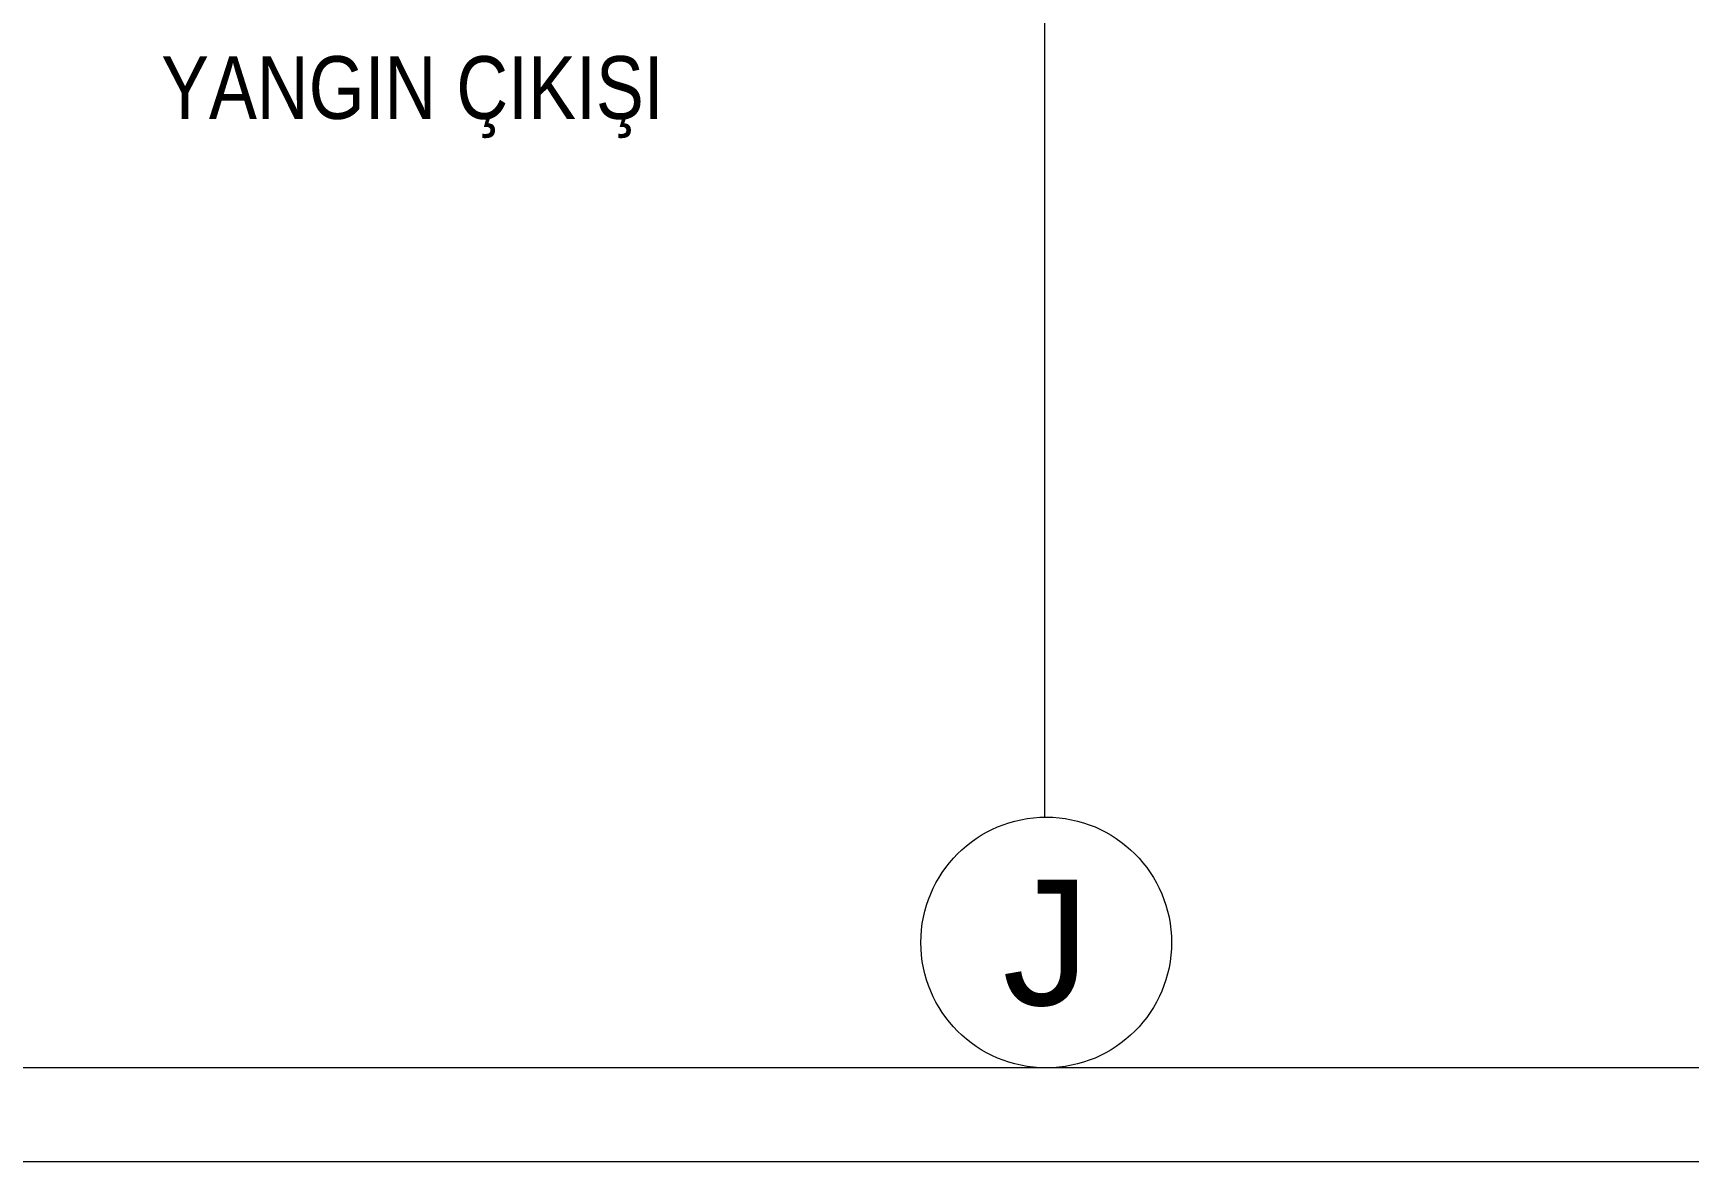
# Model space of a CAD drawing. Extents: x -2012 to 34975, y -1043 to 8321.
# Drawn here: x 3479.5 to 3743.7, y 0 to 180.1 of the extents above; entities that cross this region are included whole.
import ezdxf
from ezdxf.enums import TextEntityAlignment as Align

# ---------------------------------------------------------------- set-up
doc = ezdxf.new("R2010")
doc.units = 0
doc.header["$LTSCALE"] = 25
doc.layers.get('0').update_dxf_attribs({"color": 9, "lineweight": 9})
doc.layers.add('21', color=9, linetype='Continuous', lineweight=9)
doc.layers.add('24', color=9, linetype='Continuous', lineweight=9)
doc.styles.add('Arial', font='arial.ttf', dxfattribs={"height": 2.5})
doc.styles.add('MuuM_TEXT-STANDART', font='ARIALN.TTF')

# ---------------------------------------------------------------- blocks, each defined once
blk = doc.blocks.new('0_aks')
at = {"linetype": 'Continuous'}
blk.add_circle((0, 0), 2, dxfattribs=at)
at = {"style": 'Arial'}
blk.add_attdef('AKS', text='', height=2, dxfattribs=at).set_placement((0, 0), align=Align.MIDDLE_CENTER)
blk = doc.blocks.new('p-aks_vw')
at = {"layer": '24', "ltscale": 2}
blk.add_lwpolyline([(3240, 40), (3240, -257.5)], dxfattribs=at)
at = {"layer": '24', "xscale": 10, "yscale": 10, "zscale": 10}
blk.add_blockref('0_aks', (3240.29, -277.5), dxfattribs=at).add_auto_attribs({'AKS': 'J'})

msp = doc.modelspace()

# ---------------------------------------------------------------- linework, layer by layer
at = {"color": 4}
for points in [[(6995, 0), (0, 0), (0, 4205), (6995, 4205)], [(80, 4190), (6455.06, 4190), (6455.06, 15), (80, 15)]]:
    msp.add_lwpolyline(points, close=True, dxfattribs=at)

# ---------------------------------------------------------------- block references
at = {"layer": '24'}
msp.add_blockref('p-aks_vw', (400.84, 312.5), dxfattribs=at)

# ---------------------------------------------------------------- texts
at = {"layer": '21', "insert": (3540.02, 169.86), "char_height": 10, "width": 671.3122, "attachment_point": 5, "style": 'MuuM_TEXT-STANDART'}
msp.add_mtext('YANGIN ÇIKIŞI', dxfattribs=at)

doc.saveas('drawing.dxf')
